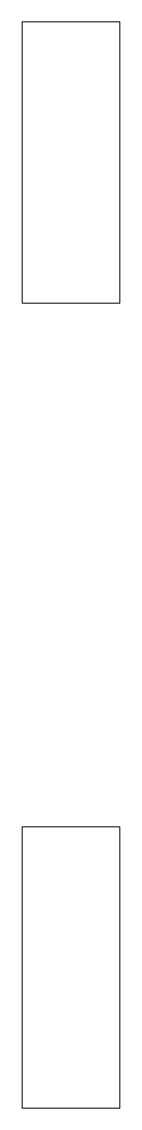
# Model space of a CAD drawing. Header units: inches. Extents: x 0.5 to 0.75, y 0.1 to 2.9.
import ezdxf

# ---------------------------------------------------------------- set-up
doc = ezdxf.new("R2010")
doc.units = ezdxf.units.IN
doc.layers.get('0').update_dxf_attribs({"linetype": 'CONTINUOUS', "lineweight": 0})

msp = doc.modelspace()

# ---------------------------------------------------------------- linework, layer by layer
for p, q in [((0.5, 2.9), (0.75, 2.9)), ((0.5, 2.9), (0.5, 2.175)), ((0.75, 2.9), (0.75, 2.9)), ((0.75, 2.9), (0.75, 2.175)), ((0.5, 2.175), (0.75, 2.175)), ((0.5, 0.825), (0.75, 0.825)), ((0.5, 0.825), (0.5, 0.1)), ((0.75, 0.825), (0.75, 0.1)), ((0.5, 0.1), (0.75, 0.1))]:
    msp.add_line(p, q)

doc.saveas('drawing.dxf')
